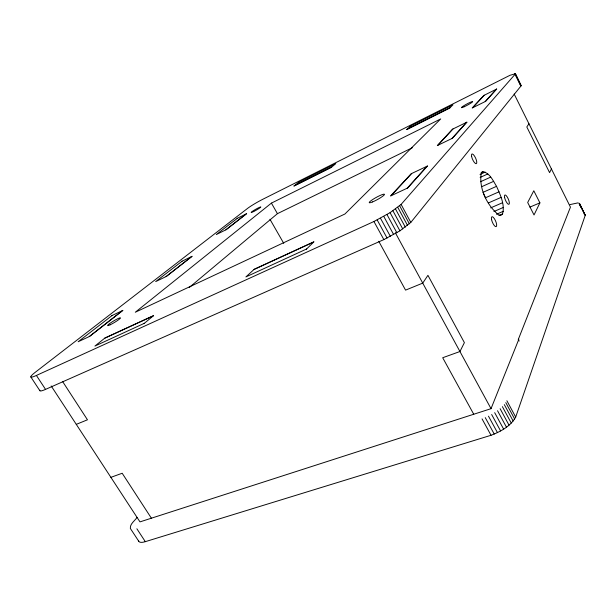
<?xml version="1.0" encoding="UTF-8"?>
<svg xmlns="http://www.w3.org/2000/svg" width="616" height="616" viewBox="0 0 616 616"><rect width="100%" height="100%" fill="white"/><g stroke="black" fill="none" stroke-linecap="round" stroke-linejoin="round"><path stroke-width="0.92" d="M482.936 171.687L481.312 172.75C478.532 187.988 486.963 205.59 498.891 215.092L501.039 215.269L502.548 213.968C505.159 204.52 500.254 194.833 496.542 186.325C493.1 180.881 489.928 173.034 482.936 171.687L481.219 172.465M521.059 85.878L515.361 73.804L510.056 75.26L263.047 199.153A13.167 1.14 -29.6 0 0 247.67 208.324L35.382 372.187A20.151 2.333 -31.5 0 0 36.406 375.444L45.545 389.389L383.86 239.616L399.93 230.838L410.81 222.422L521.059 85.878L515.361 73.804M138.515 540.386A19.312 5.767 -35 0 0 145.314 541.664L491.029 435.281C500.569 431.639 510.541 426.295 515.692 417.086L585.2 215.407L579.702 203.773M51.182 385.947L139.978 521.883L491.029 408.67L518.834 339.247L518.31 339.431L519.165 341.041M518.31 339.431L570.447 207.13L514.16 94.04M539.909 202.856L534.026 214.969L527.689 202.495L533.803 190.76L539.909 202.856L529.906 207.107M551.436 168.938L549.587 172.626L526.811 126.958L528.952 123.754M137.083 517.363C134.935 520.789 129.768 523.823 130.346 528.436L138.708 541.171M36.406 375.444L373.943 221.506L390.067 212.666L401.108 204.412L515.238 74.12M407.207 188.211L426.957 166.266M451.936 138.508L466.435 122.399M485.185 101.571L496.28 89.243M391.075 195.734L411.696 173.496M437.807 145.338L452.983 128.967M472.618 107.785L484.253 95.234M306.398 249.21L313.944 241.772L254.254 269.254L245.9 276.915L306.637 248.972M410.287 126.265L406.691 129.568L449.78 107.977L452.945 104.859L410.179 126.365M189.22 287.518L277.431 213.667L412.304 147.755M144.075 323.546L153.615 315.6L104.951 337.999L94.933 346.053L144.383 323.3M298.552 182.336L293.94 186.04L331.493 167.229L335.789 163.648L298.413 182.451M271.417 203.118L135.304 312.235L344.898 214.022L440.71 118.934L271.417 203.118L277.431 213.667M89.235 336.582L122.584 310.526M166.043 276.592L191.83 256.441M225.795 229.868L246.346 213.814M112.181 315.454L78.155 341.757L89.597 336.413L122.931 310.364L111.835 315.615M182.105 261.184L155.686 281.597L166.374 276.43L192.154 256.279L181.789 261.338M237.406 218.264L216.285 234.573L226.103 229.714L246.639 213.667L237.114 218.41M294.086 185.924L331.631 167.121M406.799 129.46L449.88 107.885M104.643 338.253L153.322 315.839M254 269.492L313.713 242.003M480.026 174.444L485.154 172.103M480.141 177.439L487.81 173.958M480.518 181.705L490.721 177.108M481.812 186.648L493.693 181.32M482.959 192.361L496.542 186.325M499.068 191.792L485.485 197.782L483.321 193.131M488.365 202.957L501.131 197.374M490.636 207.892L502.587 202.71M493.909 211.519L503.334 207.453M496.434 214.252L503.326 211.296M499.083 215.446L502.548 213.968M76.276 424.362L87.464 419.796L62.77 381.781M110.88 477.338L122.191 473.257L151.351 518.141M570.054 204.581L577.854 202.903M584.191 214.006L585.162 214.791M521.167 85.532L515.168 73.651M30.8 376.892L39.848 390.667M136.875 528.782L145.314 541.664M269.962 219.288L283.745 243.343M378.74 241.28L405.567 290.121L422.738 283.121L427.928 275.329L464.395 342.642L459.944 351.52L442.696 357.734L473.735 414.245M377.169 219.927L387.087 238.076M485.254 417.633L494.24 434.064M373.943 221.506L383.86 239.616M482.043 418.88L491.029 435.281M383.768 216.409L393.663 234.596M491.645 414.499L500.608 430.961M380.465 218.218L390.382 236.39M488.48 416.162L497.458 432.617M390.067 212.666L399.93 230.838M497.528 410.726L506.46 427.188M386.987 214.545L396.873 232.733M494.687 412.666L503.634 429.136M395.372 232.817L491.029 408.67M395.518 209.017L405.32 227.15M502.387 406.652L511.272 423.084M392.931 210.811L402.764 228.967M500.115 408.701L509.024 425.156M401.108 204.412L410.81 222.422M506.891 400.762L515.692 417.086M399.645 205.782L409.386 223.847M505.813 402.633L514.637 419.003M397.767 207.33L407.546 225.433M504.304 404.612L513.159 421.021M579.379 203.326L584.823 214.322M579.733 204.366L585.2 215.407M514.683 73.658L520.466 85.331M578.755 203.034L580.842 207.253M45.545 389.389A20.082 2.633 -31.7 0 1 39.894 390.236M427.473 166.02L407.753 187.957L390.544 195.988L411.188 173.735L427.473 166.02M466.89 122.176L452.413 138.277L437.337 145.561L452.537 129.183L466.89 122.176M496.681 89.043L485.601 101.363L472.202 107.993L483.853 95.434L496.681 89.043M464.272 106.722A6.437 0.647 -28.2 0 0 472.68 101.609A6.437 0.647 -28.2 0 0 464.064 105.575A6.437 0.647 -28.2 0 0 464.272 106.722M253.738 211.496A5.567 0.508 -29.6 0 0 260.83 206.968A5.567 0.508 -29.6 0 0 253.399 210.672A5.567 0.508 -29.6 0 0 253.738 211.496M372.557 201.925A8.662 1.224 -28.8 0 0 384.461 194.502A8.662 1.224 -28.8 0 0 373.589 198.96A8.662 1.224 -28.8 0 0 372.557 201.925M110.164 324.786A7.477 0.855 -30.9 0 0 120.428 318.079A7.477 0.855 -30.9 0 0 111.542 322.26A7.477 0.855 -30.9 0 0 110.164 324.786M471.633 156.595A5.305 1.655 65.7 0 0 476.16 163.702A5.305 1.655 65.7 0 0 474.582 156.187A5.305 1.655 65.7 0 0 471.633 156.595M504.65 197.682A5.074 1.525 66.7 0 0 508.862 204.343A5.074 1.525 66.7 0 0 507.214 196.958A5.074 1.525 66.7 0 0 504.65 197.682M491.576 219.681A5.39 1.725 66.9 0 0 496.103 226.665A5.39 1.725 66.9 0 0 494.409 218.719A5.39 1.725 66.9 0 0 491.576 219.681"/></g></svg>
